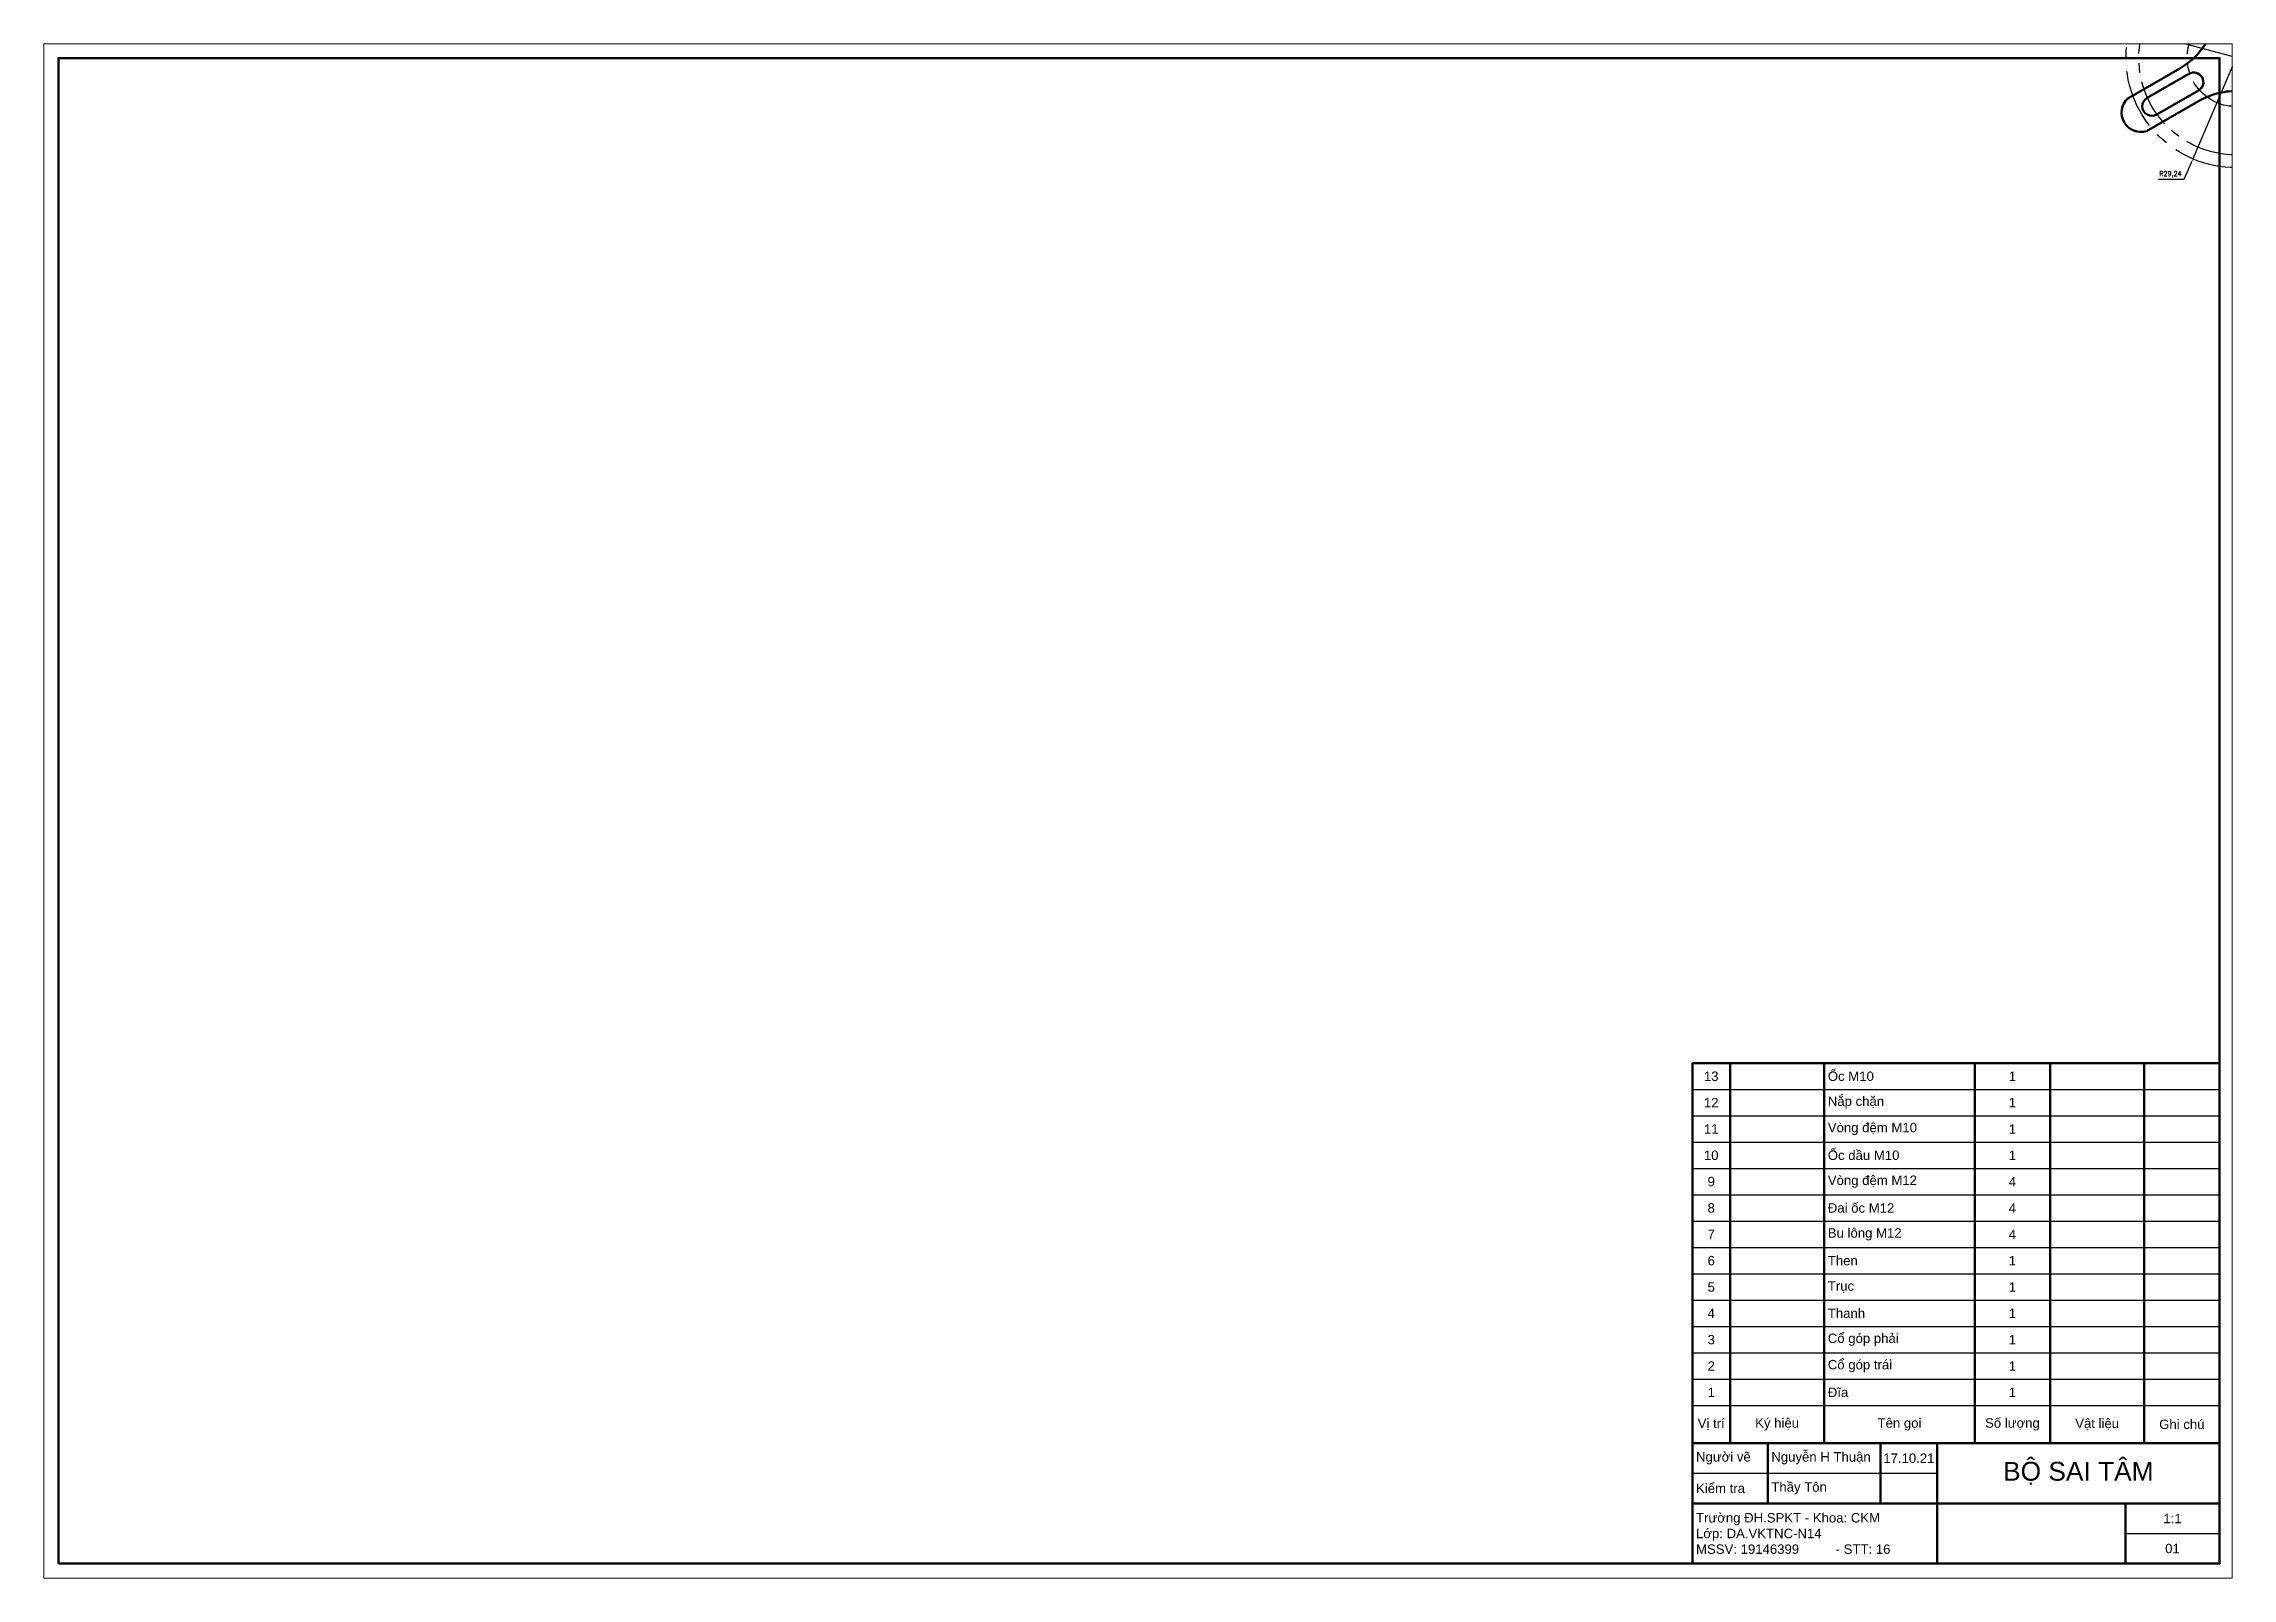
# Paper-space layout 'A2H' of a CAD drawing. Header units: millimetres. Extents: x 3 to 584, y 3 to 411.
# The model-space entities are those that its viewports show. They can reach past a viewport. Long polylines and large blocks are cut down to what shows.
import ezdxf

# ---------------------------------------------------------------- set-up
doc = ezdxf.new("R2010")
doc.units = ezdxf.units.MM
doc.header["$LTSCALE"] = 0.5
doc.header["$PDMODE"] = 33
doc.header["$PDSIZE"] = 1
doc.linetypes.add('CENTER', pattern=[50.8, 31.75, -6.35, 6.35, -6.35])
doc.layers.add('BOL', color=7, linetype='Continuous', lineweight=50)
doc.layers.add('BOX', color=5, linetype='Continuous', lineweight=50)
for name, color, linetype in [('CEN', 1, 'CENTER'), ('DIM', 5, 'Continuous'), ('TXT', 114, 'Continuous')]:
    doc.layers.add(name, color=color, linetype=linetype)
doc.layers.add('VP', color=6, linetype='Continuous', plot=False)
doc.styles.add('DIM', font='simplex.shx')
doc.styles.add('TXT', font='arial.ttf')
doc.dimstyles.new('ISO', dxfattribs={"dimscale": 0, "dimtxt": 2.5, "dimasz": 2.5, "dimexe": 1.25, "dimexo": 0, "dimgap": 1, "dimtad": 1, "dimtoh": 1, "dimtxsty": 'DIM', "dimcen": 2.5, "dimadec": 0, "dimazin": 0, "dimtfac": 1, "dimtmove": 0, "dimatfit": 3, "dimfxl": 1, "dimtolj": 1, "dimarcsym": 0})

# ---------------------------------------------------------------- blocks, each defined once
blk = doc.blocks.new('*D40')
at = {"layer": 'Defpoints', "color": 0, "transparency": 16777216}
for p in [(508.7, 377.8), (500.02, 368.12)]:
    blk.add_point(p, dxfattribs=at)
at = {"layer": 'DIM', "color": 0, "lineweight": -2, "transparency": 16777216}
for p, q in [((511.09, 380.46), (509.53, 378.73)), ((514.62, 380.46), (511.09, 380.46)), ((500.02, 368.12), (508.7, 377.8))]:
    blk.add_line(p, q, dxfattribs=at)
at = {"layer": 'DIM', "color": 0, "transparency": 16777216}
blk.add_solid([(509.38, 378.87), (509.69, 378.59), (508.7, 377.8)], dxfattribs=at)
at = {"layer": 'DIM', "color": 0, "transparency": 16777216, "insert": (513.11, 381.59), "char_height": 1.25, "attachment_point": 5, "style": 'DIM'}
blk.add_mtext('\\A1;R13', dxfattribs=at)
blk = doc.blocks.new('*D41')
at = {"layer": 'Defpoints', "color": 0, "transparency": 16777216}
for p in [(475.07, 374.87), (500.02, 368.12)]:
    blk.add_point(p, dxfattribs=at)
at = {"layer": 'DIM', "color": 0, "lineweight": -2, "transparency": 16777216}
for p, q in [((460.34, 377.03), (467.09, 377.03)), ((467.09, 377.03), (473.86, 375.2)), ((500.02, 368.12), (475.07, 374.87))]:
    blk.add_line(p, q, dxfattribs=at)
at = {"layer": 'DIM', "color": 0, "transparency": 16777216}
blk.add_solid([(473.92, 375.4), (473.81, 375), (475.07, 374.87)], dxfattribs=at)
at = {"layer": 'DIM', "color": 0, "transparency": 16777216, "insert": (463.46, 378.27), "char_height": 1.25, "attachment_point": 5, "style": 'DIM'}
blk.add_mtext('\\A1;R25,85', dxfattribs=at)
blk = doc.blocks.new('*D42')
at = {"layer": 'Defpoints', "color": 0, "transparency": 16777216}
for p in [(500.02, 368.12), (488.53, 341.23)]:
    blk.add_point(p, dxfattribs=at)
at = {"layer": 'DIM', "color": 0, "lineweight": -2, "transparency": 16777216}
for p, q in [((500.02, 368.12), (488.53, 341.23)), ((486.23, 335.85), (488.04, 340.08)), ((479.42, 335.85), (486.23, 335.85))]:
    blk.add_line(p, q, dxfattribs=at)
at = {"layer": 'DIM', "color": 0, "transparency": 16777216}
blk.add_solid([(487.85, 340.16), (488.23, 340), (488.53, 341.23)], dxfattribs=at)
at = {"layer": 'DIM', "color": 0, "transparency": 16777216, "insert": (482.58, 337.1), "char_height": 1.25, "attachment_point": 5, "style": 'DIM'}
blk.add_mtext('\\A1;R29,24', dxfattribs=at)

msp = doc.modelspace()

# ---------------------------------------------------------------- linework, layer by layer
at = {"layer": 'BOL', "linetype": 'Continuous'}
for p, q in [((471.236, 357.276), (485.016, 365.232)), ((476.358, 357.404), (487.483, 363.827)), ((490.016, 356.571), (476.236, 348.615)), ((490.033, 359.41), (478.908, 352.987))]:
    msp.add_line(p, q, dxfattribs=at)
for centre, radius, start, end in [((475.016, 382.552), 20, 300, 0), ((488.758, 361.618), 2.55, 300, 120), ((474.696, 353.5), 5.122, 132.505739, 287.492913), ((477.633, 355.195), 2.55, 120, 300), ((500.016, 339.251), 20, 60, 120)]:
    msp.add_arc(centre, radius, start, end, dxfattribs=at)
at = {"layer": 'CEN'}
msp.add_circle((500.016, 368.118), 29.237, dxfattribs=at)
at = {"layer": 'CEN', "ltscale": 0.8}
for radius in [25.846, 13]:
    msp.add_circle((500.016, 368.118), radius, dxfattribs=at)

# ---------------------------------------------------------------- dimensions: what is measured, and where the dimension line sits
at = {"layer": 'DIM'}
for mpoint, picture, middle in [((475.067, 374.87), '*D41', (463.463, 377.03)), ((508.696, 377.797), '*D40', (513.106, 380.464)), ((488.531, 341.232), '*D42', (482.578, 335.852))]:
    dim = msp.add_radius_dim(center=(500.016, 368.118), mpoint=mpoint, dimstyle='ISO', override={"dimscale": 0.5}, dxfattribs=at)
    dim.commit()
    dim.dimension.update_dxf_attribs({"geometry": picture, "text_midpoint": middle, "dimtype": 164})

psp = doc.layouts.new('A2H')

# ---------------------------------------------------------------- linework, layer by layer
at = {"layer": 'BOX'}
for p, q in [((440.84, 38.82), (440.84, 139.82)), ((440.84, 139.82), (580.84, 139.82)), ((450.84, 38.82), (450.84, 139.82)), ((475.84, 38.82), (475.84, 139.82)), ((515.84, 38.82), (515.84, 139.82)), ((535.84, 38.82), (535.84, 139.82)), ((560.84, 38.82), (560.84, 139.82)), ((460.84, 38.82), (460.84, 22.82)), ((490.84, 38.82), (490.84, 22.82)), ((505.84, 38.82), (505.84, 6.82)), ((440.84, 22.82), (580.84, 22.82)), ((555.84, 22.82), (555.84, 6.82))]:
    psp.add_line(p, q, dxfattribs=at)
at = {"layer": 'BOX', "lineweight": -3}
for p, q in [((440.84, 132.82), (580.84, 132.82)), ((440.84, 125.82), (580.84, 125.82)), ((440.84, 118.82), (580.84, 118.82)), ((440.84, 111.82), (580.84, 111.82)), ((440.84, 104.82), (580.84, 104.82)), ((440.84, 97.82), (580.84, 97.82)), ((440.84, 90.82), (580.84, 90.82)), ((440.84, 83.82), (580.84, 83.82)), ((440.84, 76.82), (580.84, 76.82)), ((440.84, 69.82), (580.84, 69.82)), ((440.84, 62.82), (580.84, 62.82)), ((440.84, 55.82), (580.84, 55.82)), ((440.84, 48.82), (580.84, 48.82)), ((440.84, 30.82), (505.84, 30.82)), ((555.84, 14.82), (580.84, 14.82))]:
    psp.add_line(p, q, dxfattribs=at)
at = {"layer": 'BOX'}
for points in [[(6.85, 6.82), (580.84, 6.82), (580.84, 406.86), (6.85, 406.86)], [(580.84, 6.82), (440.84, 6.82), (440.84, 38.82), (580.84, 38.82)]]:
    psp.add_lwpolyline(points, close=True, dxfattribs=at)

# ---------------------------------------------------------------- texts
at = {"layer": 'TXT', "style": 'TXT'}
for s, insert, char_height, width, attachment_point in [('\\pxqc;13', (440.84, 136.32), 2.5, 10, 4), ('\\pxql; Ốc M10', (475.84, 136.32), 2.5, 40, 4), ('\\pxqc;1', (515.84, 136.32), 2.5, 20, 4), ('\\pxqc;12', (440.84, 129.32), 2.5, 10, 4), ('\\pxql; Nắp chặn', (475.84, 129.32), 2.5, 40, 4), ('\\pxqc;1', (515.84, 129.32), 2.5, 20, 4), ('\\pxqc;11', (440.84, 122.32), 2.5, 10, 4), ('\\pxql; Vòng đệm M10', (475.84, 122.32), 2.5, 40, 4), ('\\pxqc;1', (515.84, 122.32), 2.5, 20, 4), ('\\pxqc;10', (440.84, 115.32), 2.5, 10, 4), ('\\pxql; Ốc dầu M10', (475.84, 115.32), 2.5, 40, 4), ('\\pxqc;1', (515.84, 115.32), 2.5, 20, 4), ('\\pxqc;9', (440.84, 108.32), 2.5, 10, 4), ('\\pxql; Vòng đệm M12', (475.84, 108.32), 2.5, 40, 4), ('\\pxqc;4', (515.84, 108.32), 2.5, 20, 4), ('\\pxqc;8', (440.84, 101.32), 2.5, 10, 4), ('\\pxql; Đai ốc M12', (475.84, 101.32), 2.5, 40, 4), ('\\pxqc;4', (515.84, 101.32), 2.5, 20, 4), ('\\pxqc;7', (440.84, 94.32), 2.5, 10, 4), ('\\pxql; Bu lông M12', (475.84, 94.32), 2.5, 40, 4), ('\\pxqc;4', (515.84, 94.32), 2.5, 20, 4), ('\\pxqc;6', (440.84, 87.32), 2.5, 10, 4), ('\\pxql; Then', (475.84, 87.32), 2.5, 40, 4), ('\\pxqc;1', (515.84, 87.32), 2.5, 20, 4), ('\\pxqc;5', (440.84, 80.32), 2.5, 10, 4), ('\\pxql; Trục ', (475.84, 80.32), 2.5, 40, 4), ('\\pxqc;1', (515.84, 80.32), 2.5, 20, 4), ('\\pxqc;4', (440.84, 73.32), 2.5, 10, 4), ('\\pxql; Thanh', (475.84, 73.32), 2.5, 40, 4), ('\\pxqc;1', (515.84, 73.32), 2.5, 20, 4), ('\\pxqc;3', (440.84, 66.32), 2.5, 10, 4), ('\\pxql; Cổ góp phải', (475.84, 66.32), 2.5, 40, 4), ('\\pxqc;1', (515.84, 66.32), 2.5, 20, 4), ('\\pxqc;2', (440.84, 59.32), 2.5, 10, 4), ('\\pxql; Cổ góp trái', (475.84, 59.32), 2.5, 40, 4), ('\\pxqc;1', (515.84, 59.32), 2.5, 20, 4), ('\\pxqc;1', (440.84, 52.32), 2.5, 10, 4), ('\\pxql; Đĩa', (475.84, 52.32), 2.5, 40, 4), ('\\pxqc;1', (515.84, 52.32), 2.5, 20, 4), ('\\pxqc;Vị trí', (440.84, 43.82), 2.5, 10, 4), ('\\pxqc;Ký hiệu', (450.84, 43.82), 2.5, 25, 4), ('\\pxqc;Tên gọi', (475.84, 43.82), 2.5, 40, 4), ('\\pxqc;Số lượng', (515.84, 43.82), 2.5, 20, 4), ('\\pxqc;Vật liệu', (535.84, 43.82), 2.5, 25, 4), ('\\pxqc;Ghi chú', (560.84, 43.82), 2.5, 20, 4), (' Ng{\\fArial|b0|i0|c163|p34;ư}ời vẽ', (440.84, 34.82), 2.5, 20, 4), (' Nguyễn H Thuận', (460.84, 34.82), 2.5, 30, 4), ('17.10.21', (498.34, 34.82), 2.5, 15, 5), ('\\pxqc;BỘ SAI TÂM', (543.34, 30.82), 5, 75, 5), (' Kiểm tra', (440.84, 26.82), 2.5, 20, 4), (' Thầy Tôn', (460.84, 26.82), 2.5, 30, 4), (' Tr{\\fArial|b0|i0|c163|p34;ư}ờng {\\fArial|b0|i0|c238|p34;Đ}H.SPKT - Khoa: CKM\\P Lớp: DA.VKTNC-N14\\P MSSV: 19146399          - STT: 16', (440.84, 14.82), 2.5, 65, 4), ('1:1', (568.34, 18.82), 2.5, 25, 5), ('01', (568.34, 10.82), 2.5, 25, 5)]:
    psp.add_mtext(s, dxfattribs=dict(at, insert=insert, char_height=char_height, width=width, attachment_point=attachment_point))

# ---------------------------------------------------------------- viewports
at = {"layer": 'VP', "view_target_point": (214.605, 155.067)}
psp.add_viewport(center=(293.6, 206.81), size=(581.24, 407.7492), view_center_point=(-6.252, 12.871), view_height=407.74919, dxfattribs=at)

doc.saveas('drawing.dxf')
